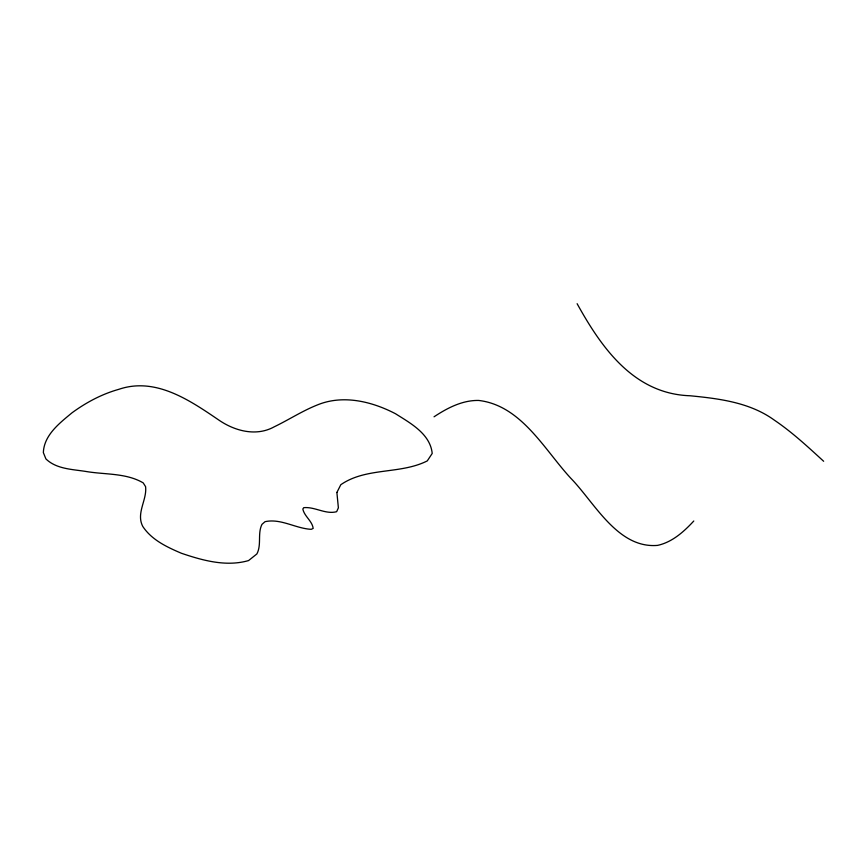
<?xml version="1.0" encoding="UTF-8"?>
<svg xmlns="http://www.w3.org/2000/svg" width="867" height="867" viewBox="0 0 867 867"><rect width="100%" height="100%" fill="white"/><g stroke="black" fill="none" stroke-linecap="round" stroke-linejoin="round"><path stroke-width="1.3" d="M693.784 521.013C683.879 531.709 672.25 542.2 657.587 545.386C617.662 548.8 594.632 502.632 570.67 478.118C544.238 449.474 521.251 405.431 478.692 400.446C462.349 400.131 447.318 408.021 434.042 416.799M823.65 461.277C807.871 446.83 792.124 432.178 774.361 420.159C749.944 402.418 719.242 398.625 690.045 395.764C633.896 393.878 601.611 347.949 577.119 303.699M336.884 492.456L338.379 507.834L336.645 511.693C325.645 514.695 314.829 506.556 303.732 507.672L302.832 509.027C304.328 516.385 312.261 520.959 313.171 528.404L311.242 529.325C295.625 528.534 280.843 518.228 265.053 521.674L261.964 524.372C257.358 533.617 261.758 544.736 256.87 553.948L248.569 560.57C226.189 567.029 202.715 560.494 181.355 553.244C166.887 547.044 151.736 540 142.773 526.432C135.848 513.177 147.152 500.053 145.591 486.658L143.207 482.886C126.333 472.981 105.601 474.693 86.841 471.615C72.904 469.264 56.713 469.361 45.918 458.936L43.35 452.596C44.011 435.039 59.617 423.107 72.026 412.8C86.158 402.461 101.84 394.084 118.746 389.348C155.854 376.646 190.361 400.684 219.633 420.603C235.607 431.278 256.632 436.61 274.308 426.77C288.722 419.823 302.182 411.012 317.073 405.062C342.79 394.344 371.726 401.367 395.515 413.743C410.47 423.215 430.249 433.879 432.21 453.441L427.279 460.897C400.229 474.563 366.253 467.075 340.818 484.707L336.884 492.456"/></g></svg>
